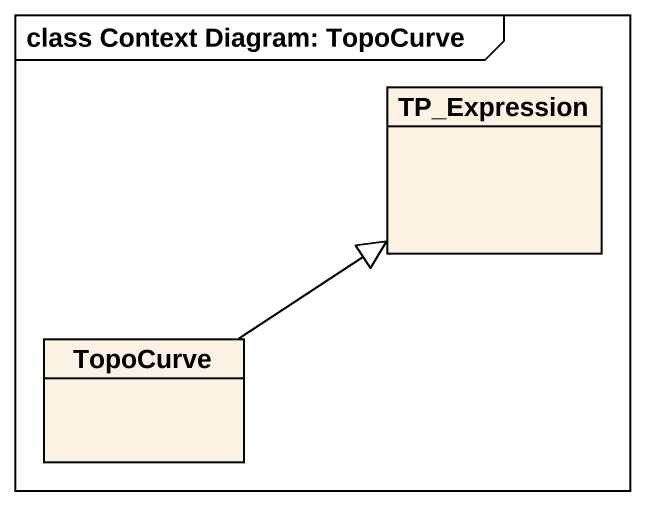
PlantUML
@startuml
mainframe class Context Diagram: TopoCurve
hide circle
hide empty members
class TP_Expression
class TopoCurve
TopoCurve -up-|> TP_Expression
@enduml
